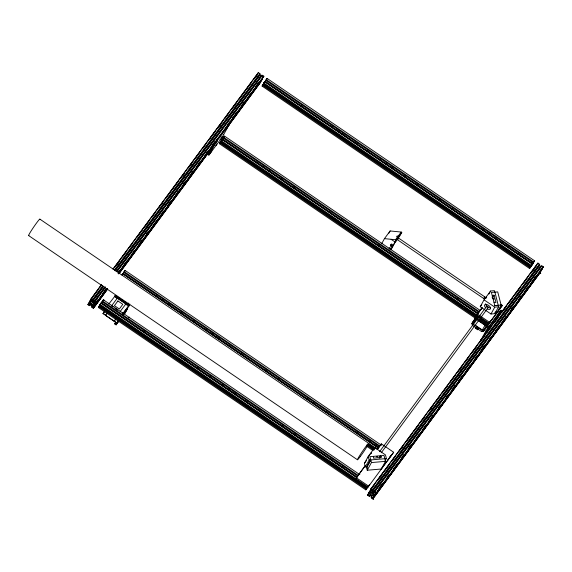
<?xml version="1.0" encoding="UTF-8"?>
<svg xmlns="http://www.w3.org/2000/svg" width="572" height="572" viewBox="0 0 572 572"><rect width="100%" height="100%" fill="white"/><g stroke="black" fill="none" stroke-linecap="round" stroke-linejoin="round"><path stroke-width="0.86" d="M104.326 311.318L103.031 313.692L103.847 312.641M103.854 312.526L103.303 313.306L103.589 312.948M107.1 313.141L105.777 315.558L115.658 322.279L103.074 313.592M117.36 298.405L118.154 297.361L115.43 295.488L108.809 304.032M115.165 295.874L114.622 296.668L115.158 295.853M116.538 296.804L116.173 297.268M117.174 298.484L117.289 298.155M115.594 318.933L114.271 321.35L114.9 320.542M117.782 321.95L117.224 322.808L116.674 322.436L116.33 323.066L116.881 323.437L116.095 324.86L114.729 323.924L115.68 322.193M117.918 321.929L117.167 322.851L117.803 322.029M125.854 303.918L120.027 311.719M123.709 313.442L123.931 313.006L123.559 313.613M127.999 304.175L126.448 303.417M128.443 305.677L129.637 304.433L128.464 306.192L128.772 305.805M397.454 239.711L398.548 238.074L484.87 296.932L484.334 297.819L483.769 298.563L397.426 239.718L398.541 238.124M483.769 298.563L484.87 296.932M371.571 452.652L371.149 453.439M104.032 312.562L103.561 312.884M114.65 296.21L127.406 304.89L127.835 304.318L115.229 295.717M118.097 297.497L126.612 303.21M124.21 312.762L123.516 313.763M125.211 311.404L125.461 310.832L124.238 312.24M396.046 240.633L395.86 241.062L399.242 236.136L395.045 241.985L391.098 239.296M116.474 271.679L261.826 75.204L263.899 76.226L216.316 140.762L208.222 154.869L209.016 154.032M209.037 154.619L208.766 155.241L222.007 137.502L229.143 124.775L216.545 141.584L209.037 154.619L208.487 154.24M499.849 312.305L500.979 310.131L487.43 328.328L480.602 340.59L481.395 339.754M496.546 319.684L501.522 310.503L488.602 327.77L482.697 338.009M107.679 289.003L93.35 308.365L91.906 307.378L91.591 306.771L92.721 307.55L91.749 305.763L90.683 305.04L88.81 304.876L89.947 305.655L89.296 305.598L87.874 304.626L89.382 302.381M90.033 302.431L88.61 304.518L90.483 304.676L90.819 304.068L89.84 302.281L89.482 302.931L89.146 302.309L91.098 299.249M91.749 299.306L90.333 301.387L92.206 301.544L92.535 300.936L91.563 299.156L91.198 299.814L90.855 299.199L101.394 284.742M107.357 288.839L94.63 306.049L93.98 305.991L94.337 305.348L92.464 305.191L92.128 305.791L93.107 307.579L96.117 303.346M106.957 288.581L96.346 302.917L95.696 302.867L96.053 302.216L94.18 302.059L93.851 302.667L94.823 304.454L98.377 299.485M93.35 308.365L107.593 288.903M94.63 306.049L107.2 288.631M96.346 302.917L106.871 288.481M367.76 486.922L366.359 488.988L366.723 488.324L99.271 305.956L98.363 307.479L365.808 489.839L367.152 487.952M367.674 487.001L368.003 486.393L367.074 487.544L99.628 305.176L100.086 304.347L101.115 303.024L356.771 477.348M98.906 306.621L99.271 305.956M99.628 305.176L100.558 304.025M101.559 302.674L101.23 303.282L101.652 302.917M101.702 302.96L102.016 302.252M102.51 301.351L103.425 299.828L359.817 474.66M123.287 273.309L122.951 273.916L123.373 273.552M124.238 271.986L125.146 270.463L381.545 445.295M117.224 322.808L118.461 320.563M127.041 305.205L127.299 304.712L114.493 296.353M129.808 304.068L122.73 313.799M128.607 305.977L129.537 304.797L128.993 304.426M256.249 76.433L257.143 74.803L253.961 79.108M257.958 73.323L258.415 72.494L260.21 74.103L114.858 270.577M477.348 319.591L219.476 143.758L220.392 142.242L478.256 318.075M480.23 318.175L488.338 323.702L220.742 141.463L221.2 140.633L222.229 139.311L477.892 313.635M221.343 140.919L221.671 140.312L221.25 140.669M222.68 138.953L222.344 139.561L222.765 139.203M480.201 310.439L224.539 136.115L223.638 137.616L224.081 136.944M260.567 81.052L260.903 81.674L260.453 82.482L228.099 126.226M227.778 126.062L261.726 80.173L262.634 78.528L262.291 77.906M530.115 267.625L530.48 266.96L263.034 84.599L262.119 86.115L529.572 268.483L530.909 266.595L530.458 267.281M263.385 83.819L264.872 81.667L532.325 264.028L530.83 266.18L263.385 83.819L264.321 82.668L263.985 83.276M262.67 85.264L263.034 84.599M265.322 81.31L264.986 81.918L265.923 80.766M266.638 79.322L266.273 79.987L267.181 78.471L534.634 260.832L531.61 264.986M381.646 243.743L384.456 238.638L390.133 230.959L401.208 232.053L401.758 232.432L399.864 235.871L395.016 242.421L391.148 249.463M388.931 233.147L390.133 230.959M390.419 245.61L391.191 244.201A0.829 0.443 36.5 0 1 392.092 244.273A0.829 0.443 36.5 0 1 392.564 245.131L391.784 246.539A0.829 0.443 36.5 0 1 390.883 246.468A0.829 0.443 36.5 0 1 390.419 245.61L391.248 244.48A0.829 0.443 36.5 0 0 391.72 245.338A0.829 0.443 36.5 0 0 392.621 245.409L391.784 246.539M390.74 249.807L396.074 240.111L401.758 232.432M365.201 465.651L355.748 478.678L365.143 465.973M365.379 466.874L369.162 459.988L370.72 459.852L366.938 466.738L365.379 466.874L364.45 463.284L368.239 456.399L374.774 447.569L385.464 454.904L386.386 458.494L385.128 460.789M373.509 449.864L374.774 447.569M366.845 466.745L370.627 459.859M100.894 303.653L100.086 304.347L368.075 487.087L393.658 452.266L381.331 443.858L377.677 449.027M367.238 470.234L371.45 462.562L369.905 456.671L384.005 455.448L385.492 461.347L381.281 469.011L367.238 470.234L366.559 467.603L370.778 459.938L384.82 458.723M379.136 458.086L380.394 455.791L379.701 457.907M380.173 457.865L381.016 456.334L380.544 456.377M365.808 489.839L366.723 488.324M367.074 487.544L367.531 486.715M368.075 487.087L368.597 486.143L356.263 477.742M368.268 486.522L369.462 484.62M370.513 494.801L369.448 496.239L367.374 495.209L371.764 488.967M369.533 493.021L368.118 495.102L369.991 495.259L370.32 494.651L369.348 492.864L368.99 493.514L368.647 492.9L374.317 484.813M371.257 489.889L369.834 491.97L371.707 492.127L372.043 491.52L371.064 489.739L370.699 490.404L370.363 489.782L370.82 488.953L537.923 263.077L539.711 264.686L372.608 490.561L371.45 489.768L372.422 491.555L373.487 492.277L375.361 492.435L374.224 491.663L541.327 265.787L543.4 266.809L375.854 493.507L375.203 493.45L375.561 492.799L373.688 492.642L373.352 493.25L374.331 495.037L375.389 493.6M387.53 460.474L390.133 456.685M389.396 457.636L389.732 457.028M390.733 455.669L390.397 456.277L390.819 455.92M390.876 455.956L391.184 455.255M539.675 271.364L541.798 268.497L542.134 269.112L541.234 270.756L374.131 496.632L373.48 496.582L373.838 495.931L371.964 495.774L371.636 496.382L372.608 498.162L374.031 496.081M374.331 495.037L375.754 492.935M373.301 498.133L372.858 498.948L540.404 272.258L373.301 498.133L372.965 497.518M374.131 496.632L542.134 269.112M375.854 493.507L543.4 266.809M494.909 292.156L498.605 306.785L494.816 313.671L490.983 314.007L480.251 306.721L484.041 299.835L490.59 291.012L494.43 290.676L494.809 292.135M475.89 327.692L472.308 325.246L471.857 323.516L475.647 318.075M476.033 318.84L473.28 323.845L472.894 322.358L475.253 318.068M482.11 307.629L476.862 314.957L482.117 307.858M473.909 320.813L475.482 317.953M473.995 320.871L475.561 318.011M488.91 294.072L490.59 291.012M472.308 325.246L472.994 323.995L472.551 322.265M480.981 309.574L481.667 308.322M492.099 297.29L492.828 295.324L494.072 295.216L495.96 302.509L493.979 302.238M475.389 328.242L476.304 326.891L478.492 328.392L478.235 328.857L477.584 329.737L475.389 328.242L476.304 326.891M492.392 298.277L494.072 295.216M477.584 329.737L478.492 328.392M490.983 314.007L494.766 307.121L498.605 306.785M475.375 325.275L482.368 330.044L485.12 325.039L483.025 323.609M481.624 331.603L482.31 330.351L484.169 330.187L489.846 322.508L483.476 331.438L481.624 331.603L478.042 329.157M482.368 330.044L483.962 329.901L486.322 325.611M483.476 331.438L484.169 330.187M479.729 319.083L487.837 324.603L486.922 326.126L478.821 320.599M488.188 323.823L488.645 322.994M488.788 323.28L489.124 322.672M490.125 321.321L489.789 321.929L490.211 321.564M221.2 140.633L489.196 323.366L489.711 322.429L477.377 314.021M490.268 321.607L490.576 320.899M498.226 305.326L494.823 305.627L491.405 292.435L497.712 291.906L501.115 305.04L496.904 312.705L494.794 312.891M500.872 304.39L502.323 305.377L501.808 306.313L489.196 323.366M529.572 268.483L532.589 264.328M530.83 266.18L531.767 265.029L531.431 265.637M536.05 266.473L536.643 265.394M537.923 263.077L370.363 489.782M367.825 457.865L368.089 457.393M123.623 313.585L124.181 312.741M499.041 313.034L497.862 314.671L499.099 312.798M104.276 300.65L104.533 300.178L104.233 300.529M117.832 322.093C116.08 324.617 117.639 322.887 117.46 322.73M124.875 311.983L123.895 313.527M125.468 312.04L124.667 313.156L125.332 312.09M486.243 298.026L486.679 297.34M226.376 127.77C227.706 125.454 224.181 130.788 226.197 128.028M221.285 136.994L221.042 137.359M127.942 304.054C128.986 302.309 126.426 306.113 127.821 304.232M123.466 313.856L123.788 313.392M124.31 313.806L125.869 311.111L123.509 314.128M129.029 317.817L129.415 317.145L128.972 317.689M487.809 328.113L488.853 326.705L488.03 328.028M357.743 476.04L102.081 301.716L103.425 299.828L98.363 307.479L99.707 305.591M379.465 446.675L123.809 272.351L125.146 270.463L122.615 274.288M220.392 142.242L219.934 142.928L487.38 325.296L487.837 324.603M478.857 312.326L223.202 138.002L224.539 136.115M220.027 142.907L220.985 141.506M222.229 139.311L221.521 140.269L223.995 136.965M534.634 260.832L533.29 262.72L265.844 80.359L267.181 78.471L262.119 86.115L263.463 84.227M489.031 322.937L486.922 326.126L488.266 324.238L487.809 324.925M489.875 321.664L490.719 320.392M368.919 456.077L369.426 455.326M115.851 322.129L115.408 322.873L115.78 322.422M216.366 144.616C217.882 142.621 214.9 146.725 216.416 144.737M123.688 313.006L123.13 313.964L123.445 313.563M128.793 305.655C129.665 304.483 127.477 307.9 129.193 305.427L124.474 313.535M485.592 298.241L486.558 296.918M369.941 454.583L371.464 452.602M123.33 313.842L123.724 313.177M396.539 236.829L397.318 235.778M379.586 451.673L486.686 306.249M381.231 452.788L488.331 307.371A3.489 1.866 36.4 0 0 490.59 307.865M113.063 268.969L258.415 72.494M90.855 299.199L101.466 284.856M113.134 269.083L257.429 74.038M93.222 296.382L98.527 289.21M99.592 287.78L101.709 284.906M114.972 266.981L119.748 260.525M122.401 256.942L126.112 251.923M129.83 246.904L132.482 243.322M136.722 237.58L142.557 229.694M144.151 227.542L148.927 221.092M151.58 217.503L155.291 212.484M159.002 207.464L163.249 201.73M165.901 198.141L171.736 190.254M172.794 188.824L178.099 181.653M180.752 178.064L184.47 173.044M188.181 168.025L192.957 161.576M195.61 157.986L199.321 152.967M202.502 148.663L205.684 144.366M209.931 138.624L215.236 131.453M217.36 128.586L222.129 122.136M224.782 118.547L228.5 113.528M231.681 109.223L236.45 102.774M239.103 99.185L244.945 91.298M246.532 89.146L251.308 82.697M89.146 302.309L91.27 299.442M117.26 264.307L118.325 262.87M146.439 224.867L147.497 223.43M161.29 204.79L162.355 203.353M183.04 175.389L184.634 173.237M190.469 165.351L191.527 163.914M219.648 125.911L220.706 124.474M234.499 105.834L235.557 104.397M87.874 304.626L89.468 302.474M90.333 301.387L91.928 299.235L93.107 299.978L103.189 286.358M90.433 301.394L92.02 299.242M90.955 300.943L92.013 299.506M88.61 304.518L90.204 302.366M93.107 299.978L92.771 299.363L102.846 285.735M114.522 269.963L259.867 73.481M104.798 287.451L94.723 301.079L95.853 301.852L93.987 301.694L92.921 300.972L103.503 286.586M115.201 270.856L259.995 75.046L259.359 73.888M91.198 304.097L90.147 301.716L92.407 301.909L93.465 302.631L94.516 305.012L92.264 304.826L91.198 304.097L92.793 301.945M93.987 301.694L105.126 286.636M116.266 271.578L261.082 75.819L260.024 75.089M92.264 304.826L93.901 302.674M94.723 301.079L95.367 301.137L105.448 287.509M117.117 271.736L262.469 75.254M95.696 302.867L97.819 300M104.19 291.391L105.248 289.954M118.511 272.029L119.569 270.599M133.362 251.952L134.427 250.522M139.725 243.35L141.849 240.476M146.625 234.027L148.749 231.16M162.541 212.512L163.599 211.082M168.904 203.911L171.028 201.044M177.391 192.435L178.457 190.998M183.762 183.834L185.879 180.959M191.713 173.073L192.778 171.643M198.613 163.749L200.207 161.604M206.571 152.996L207.629 151.566M212.934 144.394L215.058 141.52M235.743 113.556L236.808 112.126M242.113 104.955L244.237 102.088M256.964 84.878L258.029 83.441M102.617 293.751L105.269 290.161M118.533 272.236L119.591 270.799M123.838 265.065L127.549 260.046M131.796 254.311L134.449 250.722M138.159 245.703L141.877 240.683M146.647 234.227L148.77 231.36M153.017 225.625L156.728 220.606M159.381 217.024L163.628 211.282M167.868 205.548L171.579 200.529M175.826 194.795L178.478 191.205M182.189 186.186L185.907 181.167M189.089 176.862L192.8 171.843M197.047 166.109L200.758 161.09M205.005 155.355L207.657 151.766M211.368 146.747L215.079 141.727M227.813 124.517L229.937 121.65M232.589 118.068L236.829 112.326M241.077 106.592L244.258 102.288M249.035 95.839L251.151 92.964M255.398 87.23L259.109 82.211M94.823 304.454L96.418 302.302M118.011 273.423L263.899 76.226M93.98 305.991L96.103 303.124M118.626 272.801L216.767 140.147M99.828 298.327L103.539 293.307M121.05 269.648L125.289 263.906M129.537 258.172L132.718 253.868M137.494 247.419L139.618 244.544M143.858 238.81L147.569 233.791M150.221 230.209L154.469 224.467M158.709 218.733L161.897 214.428M166.666 207.979L169.319 204.39M173.037 199.371L176.748 194.351M179.93 190.047L183.648 185.028M187.888 179.293L191.599 174.274M194.251 170.692L198.498 164.95M202.209 159.931L205.927 154.912M210.696 148.463L212.291 146.31M231.917 119.777L235.099 115.472M239.875 109.023L242.528 105.434M246.239 100.415L249.957 95.395M253.139 91.091L256.849 86.072M93.107 307.579L94.695 305.427M118.869 272.851L217.01 140.197M227.62 125.854L262.634 78.528M118.497 273.781L213.456 145.424M118.733 273.845L213.692 145.495M228.013 126.133L260.903 81.674M119.348 273.23L213.771 145.588M378.5 447.983L122.837 273.659L121.807 274.982L123.738 272.887M100.407 303.982L101.115 303.024M102.081 301.716L102.788 300.758M122.837 273.659L122.129 274.617L123.202 273.38L378.857 447.704M123.809 272.351L124.517 271.393M223.202 138.002L223.909 137.044M264.164 82.625L264.872 81.667M265.844 80.359L266.552 79.401M100.829 303.625L101.473 302.745L357.135 477.069M264.586 82.261L265.236 81.388L532.682 263.749M221.428 140.848L222.494 139.611M122.394 274.917L123.102 273.959M219.476 143.758L220.821 141.877M221.786 140.569L223.13 138.538M117.231 298.219L111.533 305.927L112.949 306.892M126.019 303.989L126.462 303.382M127.098 304.947L128.485 303.067M114.729 323.924L115.651 322.672M116.33 323.066L116.831 322.386L117.382 322.758L116.881 323.437M116.095 324.86L118.669 321.385M384.456 238.638L395.531 239.732L401.208 232.053M364.45 463.284L366.466 460.567M377.184 449.456L381.331 443.858M471.857 323.516L474.96 319.326M472.894 322.358L475.847 318.247M486.922 325.175L488.467 323.087M488.874 323.209L489.525 322.329M483.962 329.901L489.003 323.094M381.281 469.011L393.658 452.266M489.382 322.801L502.323 305.377M377.499 480.516L382.275 474.059M384.398 471.192L389.174 464.736M391.827 461.154L395.538 456.134M399.249 451.115L403.496 445.373M406.678 441.076L411.983 433.905M413.577 431.753L418.346 425.296M420.999 421.714L424.717 416.695M428.428 411.676L433.204 405.219M435.857 401.637L439.568 396.618M442.22 393.028L447.526 385.857M450.178 382.275L455.484 375.103M457.607 372.236L462.376 365.78M465.029 362.198L468.747 357.178M472.458 352.159L476.705 346.417M479.357 342.835L485.192 334.949M486.779 332.797L491.555 326.34M494.208 322.758L497.919 317.739M501.637 312.72L506.406 306.263M509.059 302.681L512.777 297.662M515.429 294.072L520.734 286.901M523.387 283.319L527.098 278.299M530.809 273.28L535.585 266.824M368.647 492.9L370.77 490.025M380.323 477.119L381.381 475.689M386.686 468.518L387.744 467.081M401.537 448.441L402.602 447.004M423.287 419.04L424.882 416.888M430.716 409.001L431.774 407.564M459.895 369.562L460.953 368.125M474.746 349.485L475.811 348.048M503.925 310.045L504.983 308.608M533.097 270.606L534.162 269.169M367.374 495.209L368.439 493.779M369.834 491.97L371.528 489.825M368.118 495.102L369.176 493.665M372.608 490.561L372.272 489.947L539.375 264.071M372.422 491.555L539.503 265.63L540.59 266.402L373.487 492.277M370.706 494.687L369.655 492.306L371.907 492.492L372.973 493.221L374.024 495.602L371.764 495.409L370.706 494.687L372.293 492.535M371.764 495.409L373.409 493.264M374.224 491.663L374.874 491.72L541.977 265.844M379.98 486.994L382.096 484.127M387.938 476.24L388.996 474.803M402.788 456.163L403.846 454.726M409.152 447.554L411.275 444.687M431.967 416.723L433.025 415.286M438.86 407.4L440.454 405.248M446.818 396.646L447.876 395.209M453.181 388.038L455.305 385.171M461.139 377.284L462.205 375.847M475.997 357.207L477.055 355.77M482.36 348.598L484.484 345.731M505.169 317.767L506.234 316.33M511.54 309.159L513.656 306.292M520.027 297.69L521.085 296.253M526.39 289.082L528.514 286.214M534.348 278.328L535.406 276.891M378.407 489.353L382.654 483.612M386.894 477.877L389.017 475.01M393.264 469.276L396.975 464.257M401.222 458.515L403.875 454.933M408.115 449.199L411.833 444.179M416.073 438.438L419.255 434.134M422.436 429.837L426.154 424.817M428.807 421.228L433.047 415.494M438.881 407.607L441.005 404.74M445.252 398.999L447.905 395.416M451.615 390.397L455.326 385.378M458.515 381.074L462.226 376.054M466.466 370.32L470.184 365.301M474.424 359.559L477.077 355.977M480.795 350.958L485.035 345.223M489.282 339.482L491.405 336.615M495.645 330.881L499.356 325.861M502.009 322.272L506.256 316.538M510.503 310.803L514.214 305.784M518.454 300.043L521.106 296.46M524.824 291.441L528.535 286.422M531.717 282.118L535.435 277.098M372.608 498.162L374.731 495.295M411.332 445.817L412.398 444.387M480.251 306.721L481.767 304.683M209.266 153.704L209.545 153.339L210.088 153.711M481.645 339.432L481.924 339.067M123.495 313.456L123.967 312.863M123.466 313.649L123.895 313.02M123.659 313.242L124.16 312.627M264.65 82.296L263.842 82.99L531.288 265.351M220.742 141.463L263.62 170.477M532.325 264.028L264.729 81.789M532.024 265.158L533.369 263.134L532.432 264.285L532.768 263.678L530.559 262.169M368.675 485.642L369.097 485.285M128.7 305.798L128.957 305.505L128.35 305.755M492.313 295.817L492.935 295.76M494.844 305.598L501.115 305.04M495.23 312.112L497.333 311.926M486.3 325.232L485.063 325.339L475.747 318.99L475.446 317.832M384.827 458.63L386.386 458.494M371.45 462.562L385.492 461.347M261.282 76.183L263.156 76.341M262.798 76.984L263.449 77.041M261.082 80.116L261.726 80.173M542.306 267.574L542.95 267.625M540.583 270.699L541.234 270.756M90.04 300.686L90.691 300.736M88.324 303.811L88.967 303.868M369.548 491.269L370.191 491.327M367.825 494.401L368.475 494.451M484.041 299.835L494.766 307.121M261.826 75.204L262.956 75.976M266.295 79.665L533.747 262.033M300.686 105.427L302.895 106.935M330.895 126.026L332.368 127.027M336.786 130.044L338.996 131.553M341.949 133.562L344.895 135.571M354.468 142.099L357.414 144.108M366.995 150.643L369.205 152.145M379.522 159.18L380.995 160.189M385.414 163.199L387.623 164.707M390.569 166.717L393.522 168.726M403.096 175.254L405.305 176.762M415.622 183.798L417.832 185.307M439.196 199.871L441.412 201.38M451.723 208.415L453.932 209.924M481.931 229.014L483.404 230.015M487.823 233.033L490.032 234.541M494.458 237.552L495.931 238.56M500.35 241.57L502.559 243.079M505.505 245.088L508.458 247.097M518.032 253.625L520.241 255.133M263.542 83.676L374.059 159.03M375.532 160.038L488.996 237.401M490.469 238.41L530.988 266.037M539.961 273.073L540.783 273.63M262.577 85.285L530.022 267.653M228.879 125.397C228.55 123.774 228.221 124.81 227.277 125.926L227.82 126.298M500.707 310.753L501.258 311.125M395.531 239.732L396.074 240.111M499.656 311.654L500.2 312.026M223.194 134.363L223.745 134.742M223.652 137.309L479.315 311.64M256.571 162.069L258.78 163.571M262.462 166.087L264.672 167.589M269.09 170.606L270.57 171.614M280.144 178.142L283.09 180.151M292.671 186.679L294.88 188.188M328.771 211.297L330.981 212.805M341.298 219.841L343.507 221.35M377.398 244.458L379.608 245.96M420.134 273.595L421.607 274.596M426.026 277.613L428.235 279.122M431.181 281.131L434.127 283.14M443.708 289.668L445.917 291.177M456.234 298.212L458.444 299.721M222.594 139.032L478.249 313.356M222.086 139.432L477.742 313.756M219.905 139.332L220.449 139.711M265.093 171.478L463.284 306.621M464.757 307.622L478.757 317.167M216.917 139.933L217.46 140.304M489.296 325.661L489.839 326.033M479.529 321.228L481.624 322.658M213.621 144.902L214.171 145.274M486 330.63L486.55 331.002M472.994 323.995L482.31 330.351M475.647 327.777L477.842 329.272M480.866 339.968L481.417 340.34M124.26 271.664L379.922 445.988M156.442 295.917L157.915 296.918M162.334 299.935L164.543 301.444M167.489 303.453L170.435 305.462M180.016 311.99L182.961 313.999M192.542 320.534L194.752 322.036M205.069 329.072L206.542 330.08M210.961 333.09L213.17 334.599M216.116 336.608L219.062 338.617M228.643 345.152L230.852 346.653M241.169 353.689L243.379 355.198M264.743 369.762L266.952 371.271M277.27 378.307L279.479 379.815M307.479 398.906L308.952 399.907M313.37 402.924L315.58 404.433M325.897 411.461L328.106 412.97M356.106 432.06L357.579 433.068M368.625 440.597L370.105 441.605M374.524 444.623L376.733 446.124M122.694 273.788L378.349 448.112M39.861 219.119L377.463 449.306M368.325 443.972L374.217 447.99M368.168 444.108L374.059 448.126M367.817 444.894L374.446 449.413M366.623 445.08L373.988 450.1M366.902 446.41L372.794 450.429M28.6 235.55L357.428 459.766M128.142 305.727L128.693 306.099M122.572 312.734L123.116 313.113M115.072 308.344L117.903 310.274M102.538 301.029L358.194 475.353M142.821 330.809L145.031 332.311M173.03 351.401L174.503 352.409M178.922 355.419L181.131 356.928M184.077 358.937L187.03 360.946M196.604 367.481L199.549 369.491M209.13 376.018L211.34 377.527M221.657 384.563L223.867 386.064M227.549 388.581L229.758 390.09M232.704 392.099L235.657 394.108M245.231 400.636L247.44 402.145M257.757 409.18L259.967 410.682M281.331 425.253L283.54 426.762M293.858 433.791L296.067 435.299M306.385 442.335L308.594 443.843M329.958 458.408L332.168 459.917M342.485 466.952L344.694 468.461M100.965 303.153L356.628 477.477M91.313 298.37L92.771 299.363M95.367 301.137L96.797 302.109M370.82 488.953L372.272 489.947M374.874 491.72L376.297 492.692M99.778 305.033L216.187 384.413M217.667 385.414L367.231 487.401M98.82 306.649L366.266 489.01M117.403 322.522L117.017 322.444L117.367 322.572M103.239 313.456L105.977 315.322M369.448 496.239L368.318 495.466L370.191 495.624L371.249 496.346L372.229 498.133L371.092 497.361L371.414 497.962L373.68 499.506M374.696 494.372L375.032 494.987M95.195 303.789L95.531 304.404M91.942 299.185L92.921 300.972M93.465 306.935L93.801 307.55M381.016 456.334L381.317 457.5L373.509 458.179L373.53 456.384M368.239 456.399L369.162 459.988M366.988 466.823L367.667 469.448M28.865 235.442A9.967 0.608 -55.7 0 1 33.962 226.655A9.967 0.608 -55.7 0 1 39.74 219.577M486.872 306.935A0.994 0.529 36.4 0 1 487.044 306.084A0.994 0.529 36.4 0 1 488.309 306.935A0.994 0.529 36.4 0 1 487.702 307.5M123.037 313.692A6.313 0.386 -55.7 0 1 126.383 309.824M123.445 313.971A6.313 0.386 -55.7 0 1 127.134 309.18A6.313 0.386 -55.7 0 1 124.71 313.463M389.21 247.798A0.829 0.443 36.5 0 1 390.111 247.876A0.829 0.443 36.5 0 1 390.583 248.734M389.661 249.092A0.829 0.443 36.5 0 1 389.239 248.648M389.174 248.491A0.829 0.443 36.5 0 1 389.189 248.234M485.75 307.872A3.489 1.866 36.4 0 1 485.778 304.361A3.489 1.866 36.4 0 1 490.418 307.7A3.489 1.866 36.4 0 1 487.215 308.93M486.915 306.285A3.489 1.866 36.4 0 1 485.657 303.753M493.307 298.791C493.829 300.557 494.801 297.826 493.307 298.791M376.648 456.492C377.17 458.258 378.149 455.526 376.648 456.492M226.04 129.272L227.377 127.349L226.04 129.272M498.419 315L499.756 313.077L498.419 315M210.732 152.352L211.697 150.965L210.732 152.352M215.136 142.9L216.473 140.977L215.136 142.9M215.68 143.272L217.017 141.355L215.68 143.272M221.092 138.345L222.058 136.965L221.092 138.345M488.059 329L489.396 327.077L488.059 329M117.911 300.958L114.421 305.67L119.326 309.016L122.816 304.304L117.911 300.958M360.482 456.249A9.967 0.608 -55.7 0 0 368.69 443.336A9.967 0.608 -55.7 0 0 360.01 455.076A9.967 0.608 -55.7 0 0 360.482 456.249"/></g></svg>
